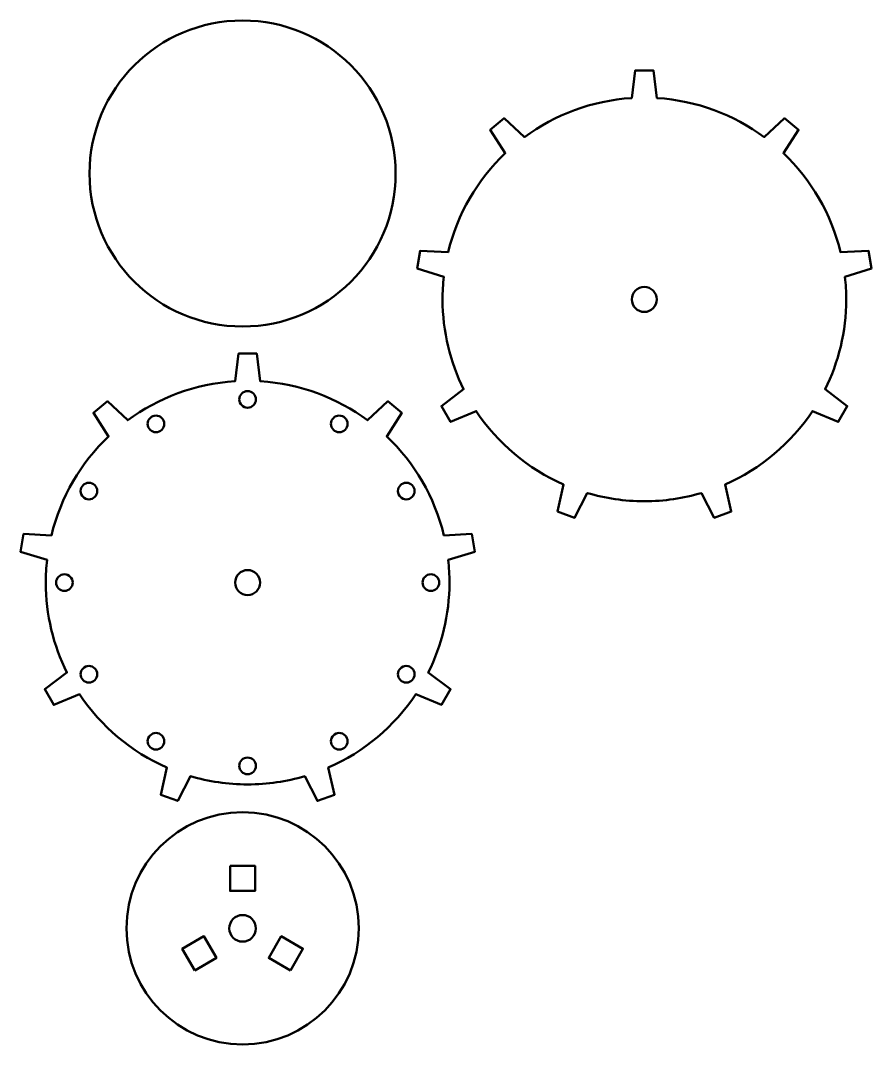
# Model space of a CAD drawing. Header units: inches. Extents: x -370 to 849, y -422 to 797.
# Drawn here: x 22.6 to 124.8, y 662 to 785 of the extents above; entities that cross this region are included whole.
import ezdxf

# ---------------------------------------------------------------- set-up
doc = ezdxf.new("R2010")
doc.units = ezdxf.units.IN
doc.header["$MEASUREMENT"] = 0
doc.layers.add('Layer 1', color=7, linetype='Continuous')

# ---------------------------------------------------------------- blocks, each defined once
blk = doc.blocks.new('block 17')
at = {"layer": 'Layer 1', "color": 7, "lineweight": 50, "true_color": 0xffffff}
for points, knots in [([(74.12, 717.49), (74.12, 718.41), (74.07, 719.32), (73.97, 720.21), (73.97, 720.21), (77.16, 721.2), (77.16, 721.2), (77.16, 721.2), (76.79, 723.34), (76.79, 723.34), (76.79, 723.34), (73.45, 723.17), (73.45, 723.17), (72.34, 727.79), (69.91, 731.88), (66.59, 735.05), (66.59, 735.05), (68.4, 737.86), (68.4, 737.86), (68.4, 737.86), (66.73, 739.26), (66.73, 739.26), (66.73, 739.26), (64.28, 736.98), (64.28, 736.98), (60.64, 739.68), (56.21, 741.38), (51.4, 741.67), (51.4, 741.67), (50.98, 744.99), (50.98, 744.99), (50.98, 744.99), (48.8, 744.99), (48.8, 744.99), (48.8, 744.99), (48.39, 741.67), (48.39, 741.67), (43.58, 741.38), (39.15, 739.68), (35.5, 736.98), (35.5, 736.98), (33.05, 739.26), (33.05, 739.26), (33.05, 739.26), (31.38, 737.86), (31.38, 737.86), (31.38, 737.86), (33.2, 735.05), (33.2, 735.05), (29.87, 731.88), (27.45, 727.79), (26.34, 723.17), (26.34, 723.17), (23, 723.34), (23, 723.34), (23, 723.34), (22.62, 721.2), (22.62, 721.2), (22.62, 721.2), (25.82, 720.21), (25.82, 720.21), (25.72, 719.32), (25.66, 718.41), (25.66, 717.49), (25.66, 713.62), (26.58, 709.95), (28.2, 706.7), (28.2, 706.7), (25.53, 704.69), (25.53, 704.69), (25.53, 704.69), (26.62, 702.8), (26.62, 702.8), (26.62, 702.8), (29.7, 704.1), (29.7, 704.1), (32.27, 700.24), (35.91, 697.16), (40.21, 695.28), (40.21, 695.28), (39.47, 692.02), (39.47, 692.02), (39.47, 692.02), (41.51, 691.28), (41.51, 691.28), (41.51, 691.28), (43.03, 694.25), (43.03, 694.25), (45.21, 693.61), (47.51, 693.26), (49.89, 693.26), (52.27, 693.26), (54.57, 693.61), (56.75, 694.25), (56.75, 694.25), (58.27, 691.28), (58.27, 691.28), (58.27, 691.28), (60.32, 692.02), (60.32, 692.02), (60.32, 692.02), (59.57, 695.28), (59.57, 695.28), (63.87, 697.16), (67.51, 700.24), (70.08, 704.1), (70.08, 704.1), (73.16, 702.8), (73.16, 702.8), (73.16, 702.8), (74.25, 704.69), (74.25, 704.69), (74.25, 704.69), (71.58, 706.7), (71.58, 706.7), (73.2, 709.95), (74.12, 713.62), (74.12, 717.49)], [0, 0, 0, 0, 1, 1, 1, 2, 2, 2, 3, 3, 3, 4, 4, 4, 5, 5, 5, 6, 6, 6, 7, 7, 7, 8, 8, 8, 9, 9, 9, 10, 10, 10, 11, 11, 11, 12, 12, 12, 13, 13, 13, 14, 14, 14, 15, 15, 15, 16, 16, 16, 17, 17, 17, 18, 18, 18, 19, 19, 19, 20, 20, 20, 21, 21, 21, 22, 22, 22, 23, 23, 23, 24, 24, 24, 25, 25, 25, 26, 26, 26, 27, 27, 27, 28, 28, 28, 29, 29, 29, 30, 30, 30, 31, 31, 31, 32, 32, 32, 33, 33, 33, 34, 34, 34, 35, 35, 35, 36, 36, 36, 37, 37, 37, 38, 38, 38, 39, 39, 39, 39]), ([(49.89, 740.49), (50.44, 740.49), (50.89, 740.05), (50.89, 739.49), (50.89, 738.94), (50.44, 738.49), (49.89, 738.49), (49.34, 738.49), (48.89, 738.94), (48.89, 739.49), (48.89, 740.05), (49.34, 740.49), (49.89, 740.49)], [0, 0, 0, 0, 1, 1, 1, 2, 2, 2, 3, 3, 3, 4, 4, 4, 4]), ([(38.89, 737.55), (39.44, 737.55), (39.89, 737.1), (39.89, 736.55), (39.89, 736), (39.44, 735.55), (38.89, 735.55), (38.34, 735.55), (37.89, 736), (37.89, 736.55), (37.89, 737.1), (38.34, 737.55), (38.89, 737.55)], [0, 0, 0, 0, 1, 1, 1, 2, 2, 2, 3, 3, 3, 4, 4, 4, 4]), ([(60.89, 737.55), (61.44, 737.55), (61.89, 737.1), (61.89, 736.55), (61.89, 736), (61.44, 735.55), (60.89, 735.55), (60.34, 735.55), (59.89, 736), (59.89, 736.55), (59.89, 737.1), (60.34, 737.55), (60.89, 737.55)], [0, 0, 0, 0, 1, 1, 1, 2, 2, 2, 3, 3, 3, 4, 4, 4, 4]), ([(30.84, 729.49), (31.39, 729.49), (31.84, 729.05), (31.84, 728.49), (31.84, 727.94), (31.39, 727.49), (30.84, 727.49), (30.29, 727.49), (29.84, 727.94), (29.84, 728.49), (29.84, 729.05), (30.29, 729.49), (30.84, 729.49)], [0, 0, 0, 0, 1, 1, 1, 2, 2, 2, 3, 3, 3, 4, 4, 4, 4]), ([(68.94, 729.49), (69.5, 729.49), (69.94, 729.05), (69.94, 728.49), (69.94, 727.94), (69.5, 727.49), (68.94, 727.49), (68.39, 727.49), (67.94, 727.94), (67.94, 728.49), (67.94, 729.05), (68.39, 729.49), (68.94, 729.49)], [0, 0, 0, 0, 1, 1, 1, 2, 2, 2, 3, 3, 3, 4, 4, 4, 4]), ([(27.89, 718.49), (28.44, 718.49), (28.89, 718.05), (28.89, 717.49), (28.89, 716.94), (28.44, 716.49), (27.89, 716.49), (27.34, 716.49), (26.89, 716.94), (26.89, 717.49), (26.89, 718.05), (27.34, 718.49), (27.89, 718.49)], [0, 0, 0, 0, 1, 1, 1, 2, 2, 2, 3, 3, 3, 4, 4, 4, 4]), ([(49.89, 715.99), (49.06, 715.99), (48.39, 716.67), (48.39, 717.49), (48.39, 718.32), (49.06, 719), (49.89, 719), (50.72, 719), (51.39, 718.32), (51.39, 717.49), (51.39, 716.67), (50.72, 715.99), (49.89, 715.99)], [0, 0, 0, 0, 1, 1, 1, 2, 2, 2, 3, 3, 3, 4, 4, 4, 4]), ([(71.89, 718.49), (72.44, 718.49), (72.89, 718.05), (72.89, 717.49), (72.89, 716.94), (72.44, 716.49), (71.89, 716.49), (71.34, 716.49), (70.89, 716.94), (70.89, 717.49), (70.89, 718.05), (71.34, 718.49), (71.89, 718.49)], [0, 0, 0, 0, 1, 1, 1, 2, 2, 2, 3, 3, 3, 4, 4, 4, 4]), ([(30.84, 707.49), (31.39, 707.49), (31.84, 707.05), (31.84, 706.49), (31.84, 705.94), (31.39, 705.49), (30.84, 705.49), (30.29, 705.49), (29.84, 705.94), (29.84, 706.49), (29.84, 707.05), (30.29, 707.49), (30.84, 707.49)], [0, 0, 0, 0, 1, 1, 1, 2, 2, 2, 3, 3, 3, 4, 4, 4, 4]), ([(68.94, 707.49), (69.5, 707.49), (69.94, 707.05), (69.94, 706.49), (69.94, 705.94), (69.5, 705.49), (68.94, 705.49), (68.39, 705.49), (67.94, 705.94), (67.94, 706.49), (67.94, 707.05), (68.39, 707.49), (68.94, 707.49)], [0, 0, 0, 0, 1, 1, 1, 2, 2, 2, 3, 3, 3, 4, 4, 4, 4]), ([(38.89, 699.44), (39.44, 699.44), (39.89, 698.99), (39.89, 698.44), (39.89, 697.89), (39.44, 697.44), (38.89, 697.44), (38.34, 697.44), (37.89, 697.89), (37.89, 698.44), (37.89, 698.99), (38.34, 699.44), (38.89, 699.44)], [0, 0, 0, 0, 1, 1, 1, 2, 2, 2, 3, 3, 3, 4, 4, 4, 4]), ([(60.89, 699.44), (61.44, 699.44), (61.89, 698.99), (61.89, 698.44), (61.89, 697.89), (61.44, 697.44), (60.89, 697.44), (60.34, 697.44), (59.89, 697.89), (59.89, 698.44), (59.89, 698.99), (60.34, 699.44), (60.89, 699.44)], [0, 0, 0, 0, 1, 1, 1, 2, 2, 2, 3, 3, 3, 4, 4, 4, 4]), ([(49.89, 696.49), (50.44, 696.49), (50.89, 696.05), (50.89, 695.49), (50.89, 694.94), (50.44, 694.49), (49.89, 694.49), (49.34, 694.49), (48.89, 694.94), (48.89, 695.49), (48.89, 696.05), (49.34, 696.49), (49.89, 696.49)], [0, 0, 0, 0, 1, 1, 1, 2, 2, 2, 3, 3, 3, 4, 4, 4, 4])]:
    blk.add_open_spline(points, degree=3, knots=knots, dxfattribs=at)

msp = doc.modelspace()

# ---------------------------------------------------------------- linework, layer by layer
at = {"layer": 'Layer 1', "color": 7, "lineweight": 50, "true_color": 0xffffff}
for points in [[(47.79, 683.48), (50.79, 683.48), (50.79, 680.48), (47.79, 680.48), (47.79, 683.48)], [(43.54, 670.94), (42.04, 673.53), (44.64, 675.03), (46.14, 672.44), (43.54, 670.94)], [(55.03, 670.94), (52.43, 672.44), (53.93, 675.03), (56.53, 673.53), (55.03, 670.94)]]:
    msp.add_lwpolyline(points, dxfattribs=at)
for points, knots in [([(49.29, 784.98), (59.43, 784.98), (67.66, 776.76), (67.66, 766.61), (67.66, 756.47), (59.43, 748.24), (49.29, 748.24), (39.14, 748.24), (30.91, 756.47), (30.91, 766.61), (30.91, 776.76), (39.14, 784.98), (49.29, 784.98)], [0, 0, 0, 0, 1, 1, 1, 2, 2, 2, 3, 3, 3, 4, 4, 4, 4]), ([(121.75, 751.49), (121.75, 752.4), (121.69, 753.31), (121.59, 754.2), (121.59, 754.2), (124.79, 755.19), (124.79, 755.19), (124.79, 755.19), (124.41, 757.33), (124.41, 757.33), (124.41, 757.33), (121.07, 757.16), (121.07, 757.16), (119.96, 761.78), (117.54, 765.87), (114.21, 769.04), (114.21, 769.04), (116.03, 771.85), (116.03, 771.85), (116.03, 771.85), (114.36, 773.25), (114.36, 773.25), (114.36, 773.25), (111.91, 770.98), (111.91, 770.98), (108.26, 773.67), (103.83, 775.37), (99.02, 775.67), (99.02, 775.67), (98.6, 778.98), (98.6, 778.98), (98.6, 778.98), (96.43, 778.98), (96.43, 778.98), (96.43, 778.98), (96.01, 775.67), (96.01, 775.67), (91.2, 775.37), (86.77, 773.67), (83.12, 770.98), (83.12, 770.98), (80.67, 773.25), (80.67, 773.25), (80.67, 773.25), (79.01, 771.85), (79.01, 771.85), (79.01, 771.85), (80.82, 769.04), (80.82, 769.04), (77.5, 765.87), (75.07, 761.78), (73.96, 757.16), (73.96, 757.16), (70.62, 757.33), (70.62, 757.33), (70.62, 757.33), (70.25, 755.19), (70.25, 755.19), (70.25, 755.19), (73.44, 754.21), (73.44, 754.21), (73.35, 753.31), (73.29, 752.41), (73.29, 751.49), (73.29, 747.61), (74.21, 743.95), (75.82, 740.7), (75.82, 740.7), (73.16, 738.68), (73.16, 738.68), (73.16, 738.68), (74.25, 736.79), (74.25, 736.79), (74.25, 736.79), (77.33, 738.09), (77.33, 738.09), (79.89, 734.23), (83.54, 731.15), (87.83, 729.27), (87.83, 729.27), (87.09, 726.02), (87.09, 726.02), (87.09, 726.02), (89.14, 725.28), (89.14, 725.28), (89.14, 725.28), (90.66, 728.25), (90.66, 728.25), (92.83, 727.61), (95.13, 727.26), (97.52, 727.26), (99.9, 727.26), (102.2, 727.61), (104.37, 728.25), (104.37, 728.25), (105.9, 725.28), (105.9, 725.28), (105.9, 725.28), (107.94, 726.02), (107.94, 726.02), (107.94, 726.02), (107.2, 729.27), (107.2, 729.27), (111.49, 731.15), (115.14, 734.23), (117.71, 738.09), (117.71, 738.09), (120.79, 736.79), (120.79, 736.79), (120.79, 736.79), (121.87, 738.68), (121.87, 738.68), (121.87, 738.68), (119.21, 740.7), (119.21, 740.7), (120.83, 743.95), (121.75, 747.61), (121.75, 751.49)], [0, 0, 0, 0, 1, 1, 1, 2, 2, 2, 3, 3, 3, 4, 4, 4, 5, 5, 5, 6, 6, 6, 7, 7, 7, 8, 8, 8, 9, 9, 9, 10, 10, 10, 11, 11, 11, 12, 12, 12, 13, 13, 13, 14, 14, 14, 15, 15, 15, 16, 16, 16, 17, 17, 17, 18, 18, 18, 19, 19, 19, 20, 20, 20, 21, 21, 21, 22, 22, 22, 23, 23, 23, 24, 24, 24, 25, 25, 25, 26, 26, 26, 27, 27, 27, 28, 28, 28, 29, 29, 29, 30, 30, 30, 31, 31, 31, 32, 32, 32, 33, 33, 33, 34, 34, 34, 35, 35, 35, 36, 36, 36, 37, 37, 37, 38, 38, 38, 39, 39, 39, 39]), ([(97.51, 749.99), (96.68, 749.99), (96.01, 750.66), (96.01, 751.49), (96.01, 752.31), (96.68, 752.99), (97.51, 752.99), (98.34, 752.99), (99.01, 752.31), (99.01, 751.49), (99.01, 750.66), (98.34, 749.99), (97.51, 749.99)], [0, 0, 0, 0, 1, 1, 1, 2, 2, 2, 3, 3, 3, 4, 4, 4, 4]), ([(49.29, 689.93), (41.58, 689.93), (35.34, 683.69), (35.34, 675.98), (35.34, 668.28), (41.58, 662.04), (49.29, 662.04), (56.99, 662.04), (63.24, 668.28), (63.24, 675.99), (63.24, 683.69), (56.99, 689.93), (49.29, 689.93)], [0, 0, 0, 0, 1, 1, 1, 2, 2, 2, 3, 3, 3, 4, 4, 4, 4]), ([(49.29, 674.39), (48.4, 674.39), (47.69, 675.1), (47.69, 675.98), (47.69, 676.87), (48.4, 677.58), (49.29, 677.58), (50.17, 677.58), (50.88, 676.87), (50.88, 675.98), (50.88, 675.1), (50.17, 674.39), (49.29, 674.39)], [0, 0, 0, 0, 1, 1, 1, 2, 2, 2, 3, 3, 3, 4, 4, 4, 4])]:
    msp.add_open_spline(points, degree=3, knots=knots, dxfattribs=at)

# ---------------------------------------------------------------- block references
at = {"layer": 'Layer 1'}
msp.add_blockref('block 17', (0, 0), dxfattribs=at)

doc.saveas('drawing.dxf')
